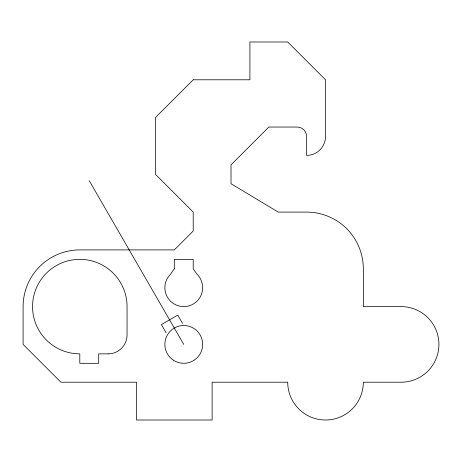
<?xml version="1.0" encoding="UTF-8"?>
<svg xmlns="http://www.w3.org/2000/svg" width="462" height="462" viewBox="0 0 462 462"><rect width="100%" height="100%" fill="white"/><g stroke="black" fill="none" stroke-linecap="round" stroke-linejoin="round"><path stroke-width="0.69" d="M182.496 323.313L177.766 315.13L161.4 324.578L166.124 332.761M89.253 180.717L183.761 344.409M174.307 268.803L170.576 274.157A18.902 18.902 0 0 0 170.334 301.01A18.902 18.902 0 0 0 197.187 301.01A18.902 18.902 0 0 0 196.945 274.157L193.208 268.803L193.208 259.349L174.307 259.349L174.307 268.803M193.208 79.793L155.405 117.591L155.405 174.295L193.208 212.098L193.208 231L174.307 249.902L79.805 249.902A56.705 56.705 0 0 0 23.1 306.606L23.1 344.409L60.903 382.207L136.509 382.207L136.509 420.01L212.11 420.01L212.11 382.207L287.716 382.207A37.803 37.803 0 0 0 325.519 420.01A37.803 37.803 0 0 0 363.323 382.207L401.126 382.207A37.803 37.803 0 0 0 438.923 344.409A37.803 37.803 0 0 0 401.126 306.606L363.323 306.606L363.323 268.803A56.705 56.705 0 0 0 306.618 212.098L278.263 212.098L231.012 183.749L231.012 164.847L268.815 127.044L297.164 127.044A9.448 9.448 0 0 1 306.618 136.492L306.618 155.394A18.902 18.902 0 0 0 325.519 136.492L325.519 79.793L287.716 41.99L249.913 41.99L249.913 79.793L193.208 79.793M108.154 353.857L98.706 353.857L98.706 363.305L79.805 363.305L79.805 353.857A47.251 47.251 0 0 1 32.548 306.606A47.251 47.251 0 0 1 79.805 259.349A47.251 47.251 0 0 1 127.056 306.606L127.056 334.956A18.902 18.902 0 0 1 108.154 353.857M173.163 360.06A18.902 18.902 0 0 0 202.61 345.755A18.902 18.902 0 0 0 175.502 327.408A18.902 18.902 0 0 0 173.163 360.06"/></g></svg>
